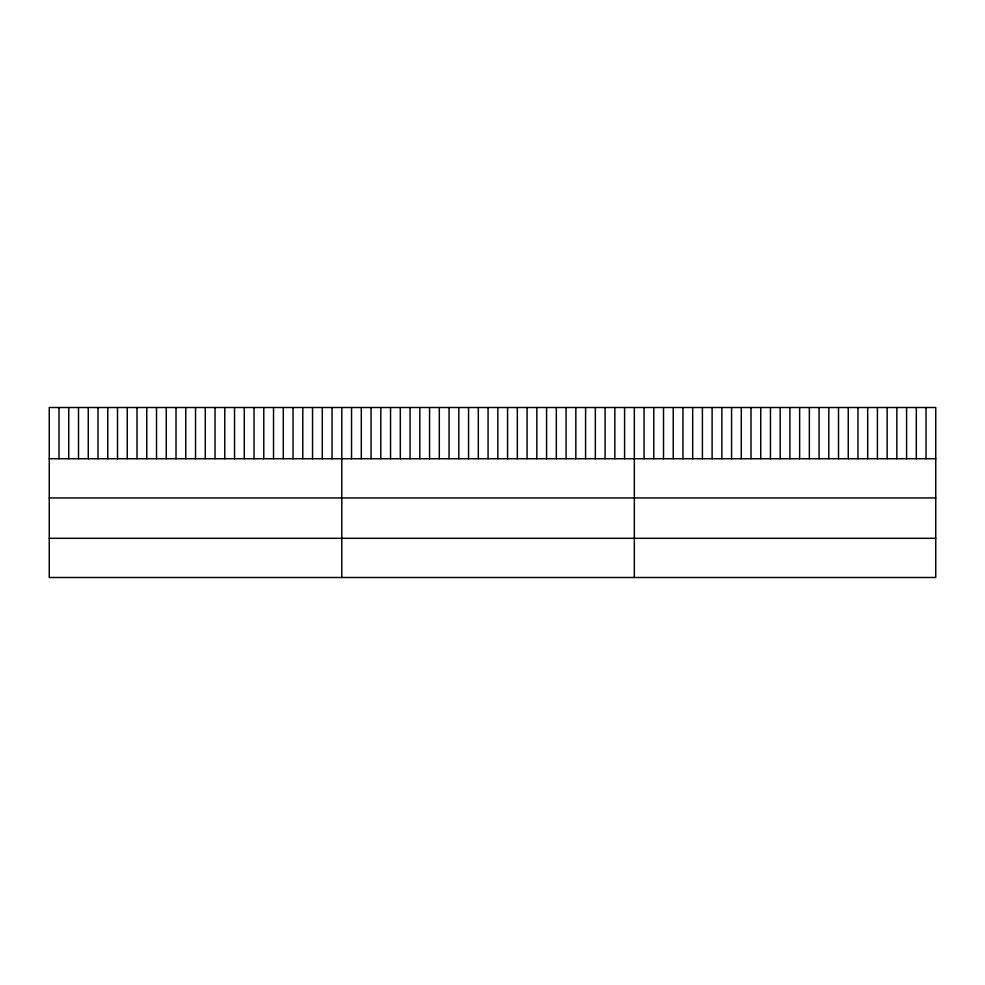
<?xml version="1.0" encoding="UTF-8"?>
<svg xmlns="http://www.w3.org/2000/svg" width="985" height="985" viewBox="0 0 985 985"><rect width="100%" height="100%" fill="white"/><g stroke="black" fill="none" stroke-linecap="round" stroke-linejoin="round"><path stroke-width="1.48" d="M935.75 458.727L935.75 577.493L49.25 577.493L49.25 407.507L935.75 407.507L935.75 458.727L49.25 458.727M49.25 497.93L935.75 497.93M49.25 538.303L935.75 538.303M926.023 407.507L926.023 458.727M916.309 407.507L916.309 458.727M906.582 407.507L906.582 458.727M896.855 407.507L896.855 458.727M887.14 407.507L887.14 458.727M877.413 407.507L877.413 458.727M867.687 407.507L867.687 458.727M857.972 407.507L857.972 458.727M848.245 407.507L848.245 458.727M838.518 407.507L838.518 458.727M828.804 407.507L828.804 458.727M819.077 407.507L819.077 458.727M809.35 407.507L809.35 458.727M799.635 407.507L799.635 458.727M789.908 407.507L789.908 458.727M780.182 407.507L780.182 458.727M770.455 407.507L770.455 458.727M760.74 407.507L760.74 458.727M751.013 407.507L751.013 458.727M741.286 407.507L741.286 458.727M731.572 407.507L731.572 458.727M721.845 407.507L721.845 458.727M712.118 407.507L712.118 458.727M702.404 407.507L702.404 458.727M692.677 407.507L692.677 458.727M682.95 407.507L682.95 458.727M673.235 407.507L673.235 458.727M663.508 407.507L663.508 458.727M653.781 407.507L653.781 458.727M644.067 407.507L644.067 458.727M634.34 407.507L634.34 577.493M624.588 407.507L624.588 458.727M614.837 407.507L614.837 458.727M605.086 407.507L605.086 458.727M595.334 407.507L595.334 458.727M585.582 407.507L585.582 458.727M575.831 407.507L575.831 458.727M566.079 407.507L566.079 458.727M556.328 407.507L556.328 458.727M546.577 407.507L546.577 458.727M536.825 407.507L536.825 458.727M527.073 407.507L527.073 458.727M517.322 407.507L517.322 458.727M507.57 407.507L507.57 458.727M497.819 407.507L497.819 458.727M488.067 407.507L488.067 458.727M478.316 407.507L478.316 458.727M468.565 407.507L468.565 458.727M458.813 407.507L458.813 458.727M449.062 407.507L449.062 458.727M439.31 407.507L439.31 458.727M429.558 407.507L429.558 458.727M419.807 407.507L419.807 458.727M410.055 407.507L410.055 458.727M400.304 407.507L400.304 458.727M390.552 407.507L390.552 458.727M380.801 407.507L380.801 458.727M371.05 407.507L371.05 458.727M361.298 407.507L361.298 458.727M351.546 407.507L351.546 458.727M341.795 407.507L341.795 577.493M332.043 407.507L332.043 458.727M322.292 407.507L322.292 458.727M312.541 407.507L312.541 458.727M302.789 407.507L302.789 458.727M293.037 407.507L293.037 458.727M283.286 407.507L283.286 458.727M273.534 407.507L273.534 458.727M263.783 407.507L263.783 458.727M254.031 407.507L254.031 458.727M244.28 407.507L244.28 458.727M234.528 407.507L234.528 458.727M224.777 407.507L224.777 458.727M215.025 407.507L215.025 458.727M205.274 407.507L205.274 458.727M195.523 407.507L195.523 458.727M185.771 407.507L185.771 458.727M176.019 407.507L176.019 458.727M166.268 407.507L166.268 458.727M156.517 407.507L156.517 458.727M146.765 407.507L146.765 458.727M137.013 407.507L137.013 458.727M127.262 407.507L127.262 458.727M117.51 407.507L117.51 458.727M107.759 407.507L107.759 458.727M98.007 407.507L98.007 458.727M88.256 407.507L88.256 458.727M78.504 407.507L78.504 458.727M68.753 407.507L68.753 458.727M59.002 407.507L59.002 458.727"/></g></svg>
